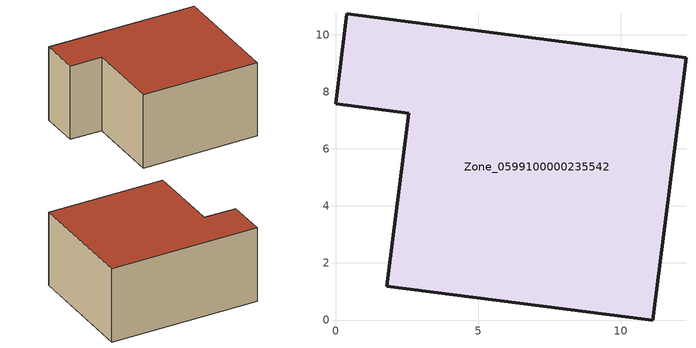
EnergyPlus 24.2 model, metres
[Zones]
Zone_0599100000235542
 floor ground (C_G): 0.4,10.73 12.29,9.2 11.12,0 1.79,1.19 2.57,7.25 0,7.58 z0
 wall outside (C_F): 12.29,9.2 0.4,10.73 0,7.58 2.57,7.25 1.79,1.19 11.12,0 12.29,9.2 z0:6.09
 roof outside (C_R): 11.12,0 12.29,9.2 0.4,10.73 0,7.58 2.57,7.25 1.79,1.19 z6.09
[BUILDING]
Pand.0599100000235542: North Axis=0; Terrain=City; Loads Convergence Tolerance Value=0.04; Temperature Convergence Tolerance Value=0.4; Solar Distribution=FullExterior; Maximum Number of Warmup Days=25; Minimum Number of Warmup Days=1
[Site:Location]
Rotterdam.The.Hague.AP_ZH_NLD Design_Conditions: Latitude=51.96; Longitude=4.45; Time Zone=1; Elevation=-4.5
[SITE:GROUNDTEMPERATURE:BUILDINGSURFACE]
18, 18, 18, 18, 18, 18, 18, 18, 18, 18, 18, 18
[MATERIAL] Thermal Absorptance=0.9; Solar Absorptance=0.7; Visible Absorptance=0.7
Name | Roughness | Thickness | Conductivity | Density | Specific Heat
G.D.1965 | MediumSmooth | 0.15 | 1 | 540 | 1210
F.D.1965 | Rough | 0.3 | 0.857143 | 1920 | 840
R.D.1965 | MediumRough | 0.2 | 0.08 | 1500 | 1000
[CONSTRUCTION]
C_G: G.D.1965
C_F: F.D.1965
C_R: R.D.1965
[ZONE]
Zone_0599100000235542: Type=1; Multiplier=1; Ceiling Height=Autocalculate; Volume=Autocalculate; Floor Area=autocalculate; Part of Total Floor Area=Yes
[ZONEINFILTRATION:DESIGNFLOWRATE]
Infil_Zone_0599100000235542: Zone or ZoneList or Space or SpaceList=Zone_0599100000235542; Schedule=AlwaysOn; Design Flow Rate Calculation Method=Flow/Area; Flow Rate per Floor Area=0.0042; Constant Term Coefficient=1; Temperature Term Coefficient=0; Velocity Term Coefficient=0; Velocity Squared Term Coefficient=0
[HVACTEMPLATE:ZONE:IDEALLOADSAIRSYSTEM]
Zone_0599100000235542: Maximum Heating Supply Air Temperature=50; Minimum Cooling Supply Air Temperature=13; Maximum Heating Supply Air Humidity Ratio=0.0156; Minimum Cooling Supply Air Humidity Ratio=0.0077; Heating Limit=NoLimit; Cooling Limit=NoLimit; Dehumidification Control Type=ConstantSensibleHeatRatio; Cooling Sensible Heat Ratio=0.7; Dehumidification Setpoint=60; Humidification Control Type=None; Humidification Setpoint=30; Outdoor Air Method=None; Outdoor Air Flow Rate per Person=0.00944; Outdoor Air Flow Rate per Zone Floor Area=0; Outdoor Air Flow Rate per Zone=0; Demand Controlled Ventilation Type=None; Outdoor Air Economizer Type=NoEconomizer; Heat Recovery Type=None; Sensible Heat Recovery Effectiveness=0.7; Latent Heat Recovery Effectiveness=0.65
[ZONECONTROL:THERMOSTAT]
ThermostatControl_Zone_0599100000235542: Zone or ZoneList=Zone_0599100000235542; Control Type Schedule=DualSetpointControlType; Control 1=Thermostat_Zone_0599100000235542; Temperature Difference Between Cutout And Setpoint=0
[THERMOSTATSETPOINT:DUALSETPOINT]
Thermostat_Zone_0599100000235542: Heating Setpoint Temperature Schedule=HeatingSetpoint_Zone_0599100000235542; Cooling Setpoint Temperature Schedule=CoolingSetpoint_Zone_0599100000235542
[SCHEDULE:COMPACT]
HeatingSetpoint_Zone_0599100000235542: Through: 12/31, For: AllDays, Until: 24:00, 21
CoolingSetpoint_Zone_0599100000235542: Through: 12/31, For: AllDays, Until: 24:00, 24
DualSetpointControlType: Through: 12/31, For: AllDays, Until: 24:00, 4
AlwaysOn: Through: 12/31, For: AllDays, Until: 24:00, 1
